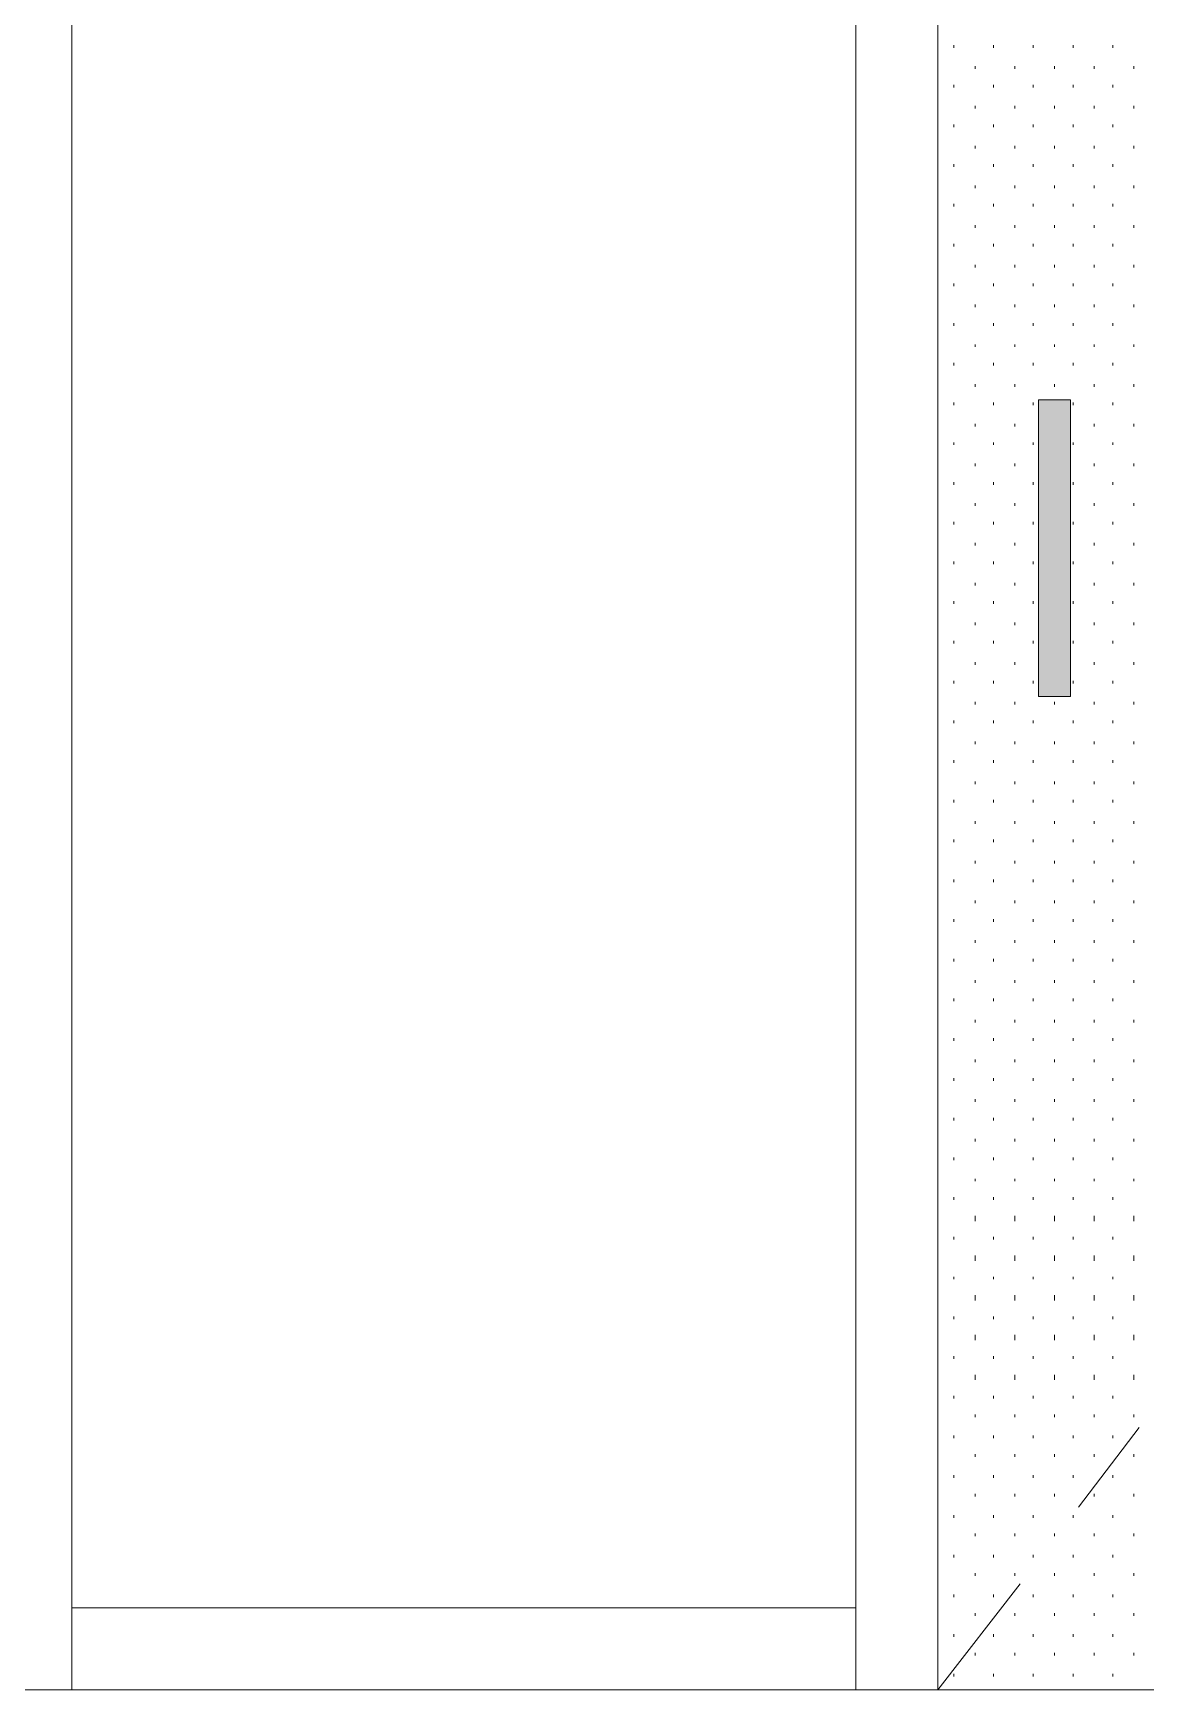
# Model space of a CAD drawing. Header units: inches. Extents: x -6061 to 13621, y -296 to 7483.
# Drawn here: x -5869.5 to -5835.8, y 607.5 to 657.6 of the extents above; entities that cross this region are included whole.
import ezdxf
from ezdxf.xclip import XClip

# ---------------------------------------------------------------- set-up
doc = ezdxf.new("R2010")
doc.units = ezdxf.units.IN
doc.header["$MEASUREMENT"] = 0
doc.header["$XCLIPFRAME"] = 0
doc.layers.get('0').update_dxf_attribs({"linetype": 'CONTINUOUS'})

# ---------------------------------------------------------------- blocks, each defined once
blk = doc.blocks.new('MF43512_5')
at = {"true_color": 0xffffff}
blk.add_hatch(color=7, dxfattribs=at).paths.add_polyline_path([(116.501, 477.986), (135.551, 477.986), (135.551, 527.431), (116.501, 527.431)])

msp = doc.modelspace()

# ---------------------------------------------------------------- linework, layer by layer
at = {"color": 7, "linetype": 'Continuous', "lineweight": 9, "true_color": 0x000007}
for p, q in [((-5868.32085, 607.4552), (-5868.32085, 703.48371)), ((-5844.61406, 703.48371), (-5844.61406, 607.4552)), ((-5842.13126, 607.4552), (-5842.13126, 703.48371)), ((-5868.32085, 701.0009), (-5868.32085, 609.93801)), ((-5844.61406, 609.93801), (-5844.61406, 701.0009)), ((-5842.13126, 701.0009), (-5842.13126, 607.4552)), ((-5839.08782, 646.45928), (-5839.08782, 637.48914)), ((-5838.12673, 646.45928), (-5839.08782, 646.45928)), ((-5838.12673, 637.48914), (-5838.12673, 646.45928)), ((-5839.08782, 637.48914), (-5838.12673, 637.48914)), ((-5837.88646, 612.98145), (-5836.04438, 615.38416)), ((-5842.13126, 607.4552), (-5839.64845, 610.65882)), ((-5868.32085, 609.93801), (-5844.61406, 609.93801)), ((-5868.32085, 607.4552), (-5868.32085, 609.93801)), ((-5844.61406, 609.93801), (-5868.32085, 609.93801)), ((-5844.61406, 609.93801), (-5844.61406, 607.4552)), ((-5868.32085, 607.4552), (-5870.88375, 607.4552)), ((-5870.88375, 607.4552), (-5868.32085, 607.4552)), ((-5868.32085, 607.4552), (-5844.61406, 607.4552)), ((-5844.61406, 607.4552), (-5868.32085, 607.4552)), ((-5842.13126, 607.4552), (-5844.61406, 607.4552)), ((-5844.61406, 607.4552), (-5842.13126, 607.4552)), ((-5806.09053, 607.4552), (-5842.13126, 607.4552))]:
    msp.add_line(p, q, dxfattribs=at)
at = {"color": 7, "linetype": 'Continuous', "lineweight": 9, "true_color": 0xffffff}
for p, q in [((-5841.65071, 657.11131), (-5841.65071, 657.1914)), ((-5840.44936, 657.11131), (-5840.44936, 657.1914)), ((-5839.248, 657.11131), (-5839.248, 657.1914)), ((-5838.04664, 657.11131), (-5838.04664, 657.1914)), ((-5836.84528, 657.11131), (-5836.84528, 657.1914)), ((-5841.00999, 656.47059), (-5841.00999, 656.55068)), ((-5839.80863, 656.47059), (-5839.80863, 656.55068)), ((-5838.60728, 656.47059), (-5838.60728, 656.55068)), ((-5837.40592, 656.47059), (-5837.40592, 656.55068)), ((-5836.20456, 656.47059), (-5836.20456, 656.55068)), ((-5841.65071, 655.90995), (-5841.65071, 655.99005)), ((-5840.44936, 655.90995), (-5840.44936, 655.99005)), ((-5839.248, 655.90995), (-5839.248, 655.99005)), ((-5838.04664, 655.90995), (-5838.04664, 655.99005)), ((-5836.84528, 655.90995), (-5836.84528, 655.99005)), ((-5841.00999, 655.26923), (-5841.00999, 655.34932)), ((-5839.80863, 655.26923), (-5839.80863, 655.34932)), ((-5838.60728, 655.26923), (-5838.60728, 655.34932)), ((-5837.40592, 655.26923), (-5837.40592, 655.34932)), ((-5836.20456, 655.26923), (-5836.20456, 655.34932)), ((-5841.65071, 654.7086), (-5841.65071, 654.78869)), ((-5840.44936, 654.7086), (-5840.44936, 654.78869)), ((-5839.248, 654.7086), (-5839.248, 654.78869)), ((-5838.04664, 654.7086), (-5838.04664, 654.78869)), ((-5836.84528, 654.7086), (-5836.84528, 654.78869)), ((-5841.00999, 654.06787), (-5841.00999, 654.14796)), ((-5839.80863, 654.06787), (-5839.80863, 654.14796)), ((-5838.60728, 654.06787), (-5838.60728, 654.14796)), ((-5837.40592, 654.06787), (-5837.40592, 654.14796)), ((-5836.20456, 654.06787), (-5836.20456, 654.14796)), ((-5841.65071, 653.50724), (-5841.65071, 653.58733)), ((-5840.44936, 653.50724), (-5840.44936, 653.58733)), ((-5839.248, 653.50724), (-5839.248, 653.58733)), ((-5838.04664, 653.50724), (-5838.04664, 653.58733)), ((-5836.84528, 653.50724), (-5836.84528, 653.58733)), ((-5841.00999, 652.86652), (-5841.00999, 652.94661)), ((-5839.80863, 652.86652), (-5839.80863, 652.94661)), ((-5838.60728, 652.86652), (-5838.60728, 652.94661)), ((-5837.40592, 652.86652), (-5837.40592, 652.94661)), ((-5836.20456, 652.86652), (-5836.20456, 652.94661)), ((-5841.65071, 652.30588), (-5841.65071, 652.38597)), ((-5840.44936, 652.30588), (-5840.44936, 652.38597)), ((-5839.248, 652.30588), (-5839.248, 652.38597)), ((-5838.04664, 652.30588), (-5838.04664, 652.38597)), ((-5836.84528, 652.30588), (-5836.84528, 652.38597)), ((-5841.00999, 651.66516), (-5841.00999, 651.74525)), ((-5839.80863, 651.66516), (-5839.80863, 651.74525)), ((-5838.60728, 651.66516), (-5838.60728, 651.74525)), ((-5837.40592, 651.66516), (-5837.40592, 651.74525)), ((-5836.20456, 651.66516), (-5836.20456, 651.74525)), ((-5841.65071, 651.10452), (-5841.65071, 651.18462)), ((-5840.44936, 651.10452), (-5840.44936, 651.18462)), ((-5839.248, 651.10452), (-5839.248, 651.18462)), ((-5838.04664, 651.10452), (-5838.04664, 651.18462)), ((-5836.84528, 651.10452), (-5836.84528, 651.18462)), ((-5841.00999, 650.4638), (-5841.00999, 650.54389)), ((-5839.80863, 650.4638), (-5839.80863, 650.54389)), ((-5838.60728, 650.4638), (-5838.60728, 650.54389)), ((-5837.40592, 650.4638), (-5837.40592, 650.54389)), ((-5836.20456, 650.4638), (-5836.20456, 650.54389)), ((-5841.65071, 649.90317), (-5841.65071, 649.98326)), ((-5840.44936, 649.90317), (-5840.44936, 649.98326)), ((-5839.248, 649.90317), (-5839.248, 649.98326)), ((-5838.04664, 649.90317), (-5838.04664, 649.98326)), ((-5836.84528, 649.90317), (-5836.84528, 649.98326)), ((-5841.00999, 649.26244), (-5841.00999, 649.34253)), ((-5839.80863, 649.26244), (-5839.80863, 649.34253)), ((-5838.60728, 649.26244), (-5838.60728, 649.34253)), ((-5837.40592, 649.26244), (-5837.40592, 649.34253)), ((-5836.20456, 649.26244), (-5836.20456, 649.34253)), ((-5841.65071, 648.70181), (-5841.65071, 648.7819)), ((-5840.44936, 648.70181), (-5840.44936, 648.7819)), ((-5839.248, 648.70181), (-5839.248, 648.7819)), ((-5838.04664, 648.70181), (-5838.04664, 648.7819)), ((-5836.84528, 648.70181), (-5836.84528, 648.7819)), ((-5841.00999, 648.06109), (-5841.00999, 648.14118)), ((-5839.80863, 648.06109), (-5839.80863, 648.14118)), ((-5838.60728, 648.06109), (-5838.60728, 648.14118)), ((-5837.40592, 648.06109), (-5837.40592, 648.14118)), ((-5836.20456, 648.06109), (-5836.20456, 648.14118)), ((-5841.65071, 647.50045), (-5841.65071, 647.58054)), ((-5840.44936, 647.50045), (-5840.44936, 647.58054)), ((-5839.248, 647.50045), (-5839.248, 647.58054)), ((-5838.04664, 647.50045), (-5838.04664, 647.58054)), ((-5836.84528, 647.50045), (-5836.84528, 647.58054)), ((-5841.00999, 646.85973), (-5841.00999, 646.93982)), ((-5839.80863, 646.85973), (-5839.80863, 646.93982)), ((-5838.60728, 646.85973), (-5838.60728, 646.93982)), ((-5837.40592, 646.85973), (-5837.40592, 646.93982)), ((-5836.20456, 646.85973), (-5836.20456, 646.93982)), ((-5841.65071, 646.29909), (-5841.65071, 646.37919)), ((-5840.44936, 646.29909), (-5840.44936, 646.37919)), ((-5839.248, 646.29909), (-5839.248, 646.37919)), ((-5838.04664, 646.29909), (-5838.04664, 646.37919)), ((-5836.84528, 646.29909), (-5836.84528, 646.37919)), ((-5841.00999, 645.65837), (-5841.00999, 645.73846)), ((-5839.80863, 645.65837), (-5839.80863, 645.73846)), ((-5837.40592, 645.65837), (-5837.40592, 645.73846)), ((-5836.20456, 645.65837), (-5836.20456, 645.73846)), ((-5841.65071, 645.09774), (-5841.65071, 645.17783)), ((-5840.44936, 645.09774), (-5840.44936, 645.17783)), ((-5839.248, 645.09774), (-5839.248, 645.17783)), ((-5838.04664, 645.09774), (-5838.04664, 645.17783)), ((-5836.84528, 645.09774), (-5836.84528, 645.17783)), ((-5841.00999, 644.45701), (-5841.00999, 644.5371)), ((-5839.80863, 644.45701), (-5839.80863, 644.5371)), ((-5837.40592, 644.45701), (-5837.40592, 644.5371)), ((-5836.20456, 644.45701), (-5836.20456, 644.5371)), ((-5841.65071, 643.89638), (-5841.65071, 643.97647)), ((-5840.44936, 643.89638), (-5840.44936, 643.97647)), ((-5839.248, 643.89638), (-5839.248, 643.97647)), ((-5838.04664, 643.89638), (-5838.04664, 643.97647)), ((-5836.84528, 643.89638), (-5836.84528, 643.97647)), ((-5841.00999, 643.25566), (-5841.00999, 643.33575)), ((-5839.80863, 643.25566), (-5839.80863, 643.33575)), ((-5837.40592, 643.25566), (-5837.40592, 643.33575)), ((-5836.20456, 643.25566), (-5836.20456, 643.33575)), ((-5841.65071, 642.69502), (-5841.65071, 642.77511)), ((-5840.44936, 642.69502), (-5840.44936, 642.77511)), ((-5839.248, 642.69502), (-5839.248, 642.77511)), ((-5838.04664, 642.69502), (-5838.04664, 642.77511)), ((-5836.84528, 642.69502), (-5836.84528, 642.77511)), ((-5841.00999, 642.0543), (-5841.00999, 642.13439)), ((-5839.80863, 642.0543), (-5839.80863, 642.13439)), ((-5837.40592, 642.0543), (-5837.40592, 642.13439)), ((-5836.20456, 642.0543), (-5836.20456, 642.13439)), ((-5841.65071, 641.49366), (-5841.65071, 641.57376)), ((-5840.44936, 641.49366), (-5840.44936, 641.57376)), ((-5839.248, 641.49366), (-5839.248, 641.57376)), ((-5838.04664, 641.49366), (-5838.04664, 641.57376)), ((-5836.84528, 641.49366), (-5836.84528, 641.57376)), ((-5841.00999, 640.85294), (-5841.00999, 640.93303)), ((-5839.80863, 640.85294), (-5839.80863, 640.93303)), ((-5837.40592, 640.85294), (-5837.40592, 640.93303)), ((-5836.20456, 640.85294), (-5836.20456, 640.93303)), ((-5841.65071, 640.29231), (-5841.65071, 640.3724)), ((-5840.44936, 640.29231), (-5840.44936, 640.3724)), ((-5839.248, 640.29231), (-5839.248, 640.3724)), ((-5838.04664, 640.29231), (-5838.04664, 640.3724)), ((-5836.84528, 640.29231), (-5836.84528, 640.3724)), ((-5841.00999, 639.65158), (-5841.00999, 639.73167)), ((-5839.80863, 639.65158), (-5839.80863, 639.73167)), ((-5837.40592, 639.65158), (-5837.40592, 639.73167)), ((-5836.20456, 639.65158), (-5836.20456, 639.73167)), ((-5841.65071, 639.09095), (-5841.65071, 639.17104)), ((-5840.44936, 639.09095), (-5840.44936, 639.17104)), ((-5839.248, 639.09095), (-5839.248, 639.17104)), ((-5838.04664, 639.09095), (-5838.04664, 639.17104)), ((-5836.84528, 639.09095), (-5836.84528, 639.17104)), ((-5841.00999, 638.45023), (-5841.00999, 638.53032)), ((-5839.80863, 638.45023), (-5839.80863, 638.53032)), ((-5837.40592, 638.45023), (-5837.40592, 638.53032)), ((-5836.20456, 638.45023), (-5836.20456, 638.53032)), ((-5841.65071, 637.88959), (-5841.65071, 637.96968)), ((-5840.44936, 637.88959), (-5840.44936, 637.96968)), ((-5839.248, 637.88959), (-5839.248, 637.96968)), ((-5838.04664, 637.88959), (-5838.04664, 637.96968)), ((-5836.84528, 637.88959), (-5836.84528, 637.96968)), ((-5841.00999, 637.24887), (-5841.00999, 637.32896)), ((-5839.80863, 637.24887), (-5839.80863, 637.32896)), ((-5838.60728, 637.24887), (-5838.60728, 637.32896)), ((-5837.40592, 637.24887), (-5837.40592, 637.32896)), ((-5836.20456, 637.24887), (-5836.20456, 637.32896)), ((-5841.65071, 636.68824), (-5841.65071, 636.76833)), ((-5840.44936, 636.68824), (-5840.44936, 636.76833)), ((-5839.248, 636.68824), (-5839.248, 636.76833)), ((-5838.04664, 636.68824), (-5838.04664, 636.76833)), ((-5836.84528, 636.68824), (-5836.84528, 636.76833)), ((-5841.00999, 636.04751), (-5841.00999, 636.1276)), ((-5839.80863, 636.04751), (-5839.80863, 636.1276)), ((-5838.60728, 636.04751), (-5838.60728, 636.1276)), ((-5837.40592, 636.04751), (-5837.40592, 636.1276)), ((-5836.20456, 636.04751), (-5836.20456, 636.1276)), ((-5841.65071, 635.48688), (-5841.65071, 635.56697)), ((-5840.44936, 635.48688), (-5840.44936, 635.56697)), ((-5839.248, 635.48688), (-5839.248, 635.56697)), ((-5838.04664, 635.48688), (-5838.04664, 635.56697)), ((-5836.84528, 635.48688), (-5836.84528, 635.56697)), ((-5841.00999, 634.84615), (-5841.00999, 634.92624)), ((-5839.80863, 634.84615), (-5839.80863, 634.92624)), ((-5838.60728, 634.84615), (-5838.60728, 634.92624)), ((-5837.40592, 634.84615), (-5837.40592, 634.92624)), ((-5836.20456, 634.84615), (-5836.20456, 634.92624)), ((-5841.65071, 634.28552), (-5841.65071, 634.36561)), ((-5840.44936, 634.28552), (-5840.44936, 634.36561)), ((-5839.248, 634.28552), (-5839.248, 634.36561)), ((-5838.04664, 634.28552), (-5838.04664, 634.36561)), ((-5836.84528, 634.28552), (-5836.84528, 634.36561)), ((-5841.00999, 633.6448), (-5841.00999, 633.72489)), ((-5839.80863, 633.6448), (-5839.80863, 633.72489)), ((-5838.60728, 633.6448), (-5838.60728, 633.72489)), ((-5837.40592, 633.6448), (-5837.40592, 633.72489)), ((-5836.20456, 633.6448), (-5836.20456, 633.72489)), ((-5841.65071, 633.08416), (-5841.65071, 633.16425)), ((-5840.44936, 633.08416), (-5840.44936, 633.16425)), ((-5839.248, 633.08416), (-5839.248, 633.16425)), ((-5838.04664, 633.08416), (-5838.04664, 633.16425)), ((-5836.84528, 633.08416), (-5836.84528, 633.16425)), ((-5841.00999, 632.44344), (-5841.00999, 632.52353)), ((-5839.80863, 632.44344), (-5839.80863, 632.52353)), ((-5838.60728, 632.44344), (-5838.60728, 632.52353)), ((-5837.40592, 632.44344), (-5837.40592, 632.52353)), ((-5836.20456, 632.44344), (-5836.20456, 632.52353)), ((-5841.65071, 631.88281), (-5841.65071, 631.9629)), ((-5840.44936, 631.88281), (-5840.44936, 631.9629)), ((-5839.248, 631.88281), (-5839.248, 631.9629)), ((-5838.04664, 631.88281), (-5838.04664, 631.9629)), ((-5836.84528, 631.88281), (-5836.84528, 631.9629)), ((-5841.00999, 631.24208), (-5841.00999, 631.32217)), ((-5839.80863, 631.24208), (-5839.80863, 631.32217)), ((-5838.60728, 631.24208), (-5838.60728, 631.32217)), ((-5837.40592, 631.24208), (-5837.40592, 631.32217)), ((-5836.20456, 631.24208), (-5836.20456, 631.32217)), ((-5841.65071, 630.68145), (-5841.65071, 630.76154)), ((-5840.44936, 630.68145), (-5840.44936, 630.76154)), ((-5839.248, 630.68145), (-5839.248, 630.76154)), ((-5838.04664, 630.68145), (-5838.04664, 630.76154)), ((-5836.84528, 630.68145), (-5836.84528, 630.76154)), ((-5841.00999, 630.04072), (-5841.00999, 630.12081)), ((-5839.80863, 630.04072), (-5839.80863, 630.12081)), ((-5838.60728, 630.04072), (-5838.60728, 630.12081)), ((-5837.40592, 630.04072), (-5837.40592, 630.12081)), ((-5836.20456, 630.04072), (-5836.20456, 630.12081)), ((-5841.65071, 629.48009), (-5841.65071, 629.56018)), ((-5840.44936, 629.48009), (-5840.44936, 629.56018)), ((-5839.248, 629.48009), (-5839.248, 629.56018)), ((-5838.04664, 629.48009), (-5838.04664, 629.56018)), ((-5836.84528, 629.48009), (-5836.84528, 629.56018)), ((-5841.00999, 628.83937), (-5841.00999, 628.91946)), ((-5839.80863, 628.83937), (-5839.80863, 628.91946)), ((-5838.60728, 628.83937), (-5838.60728, 628.91946)), ((-5837.40592, 628.83937), (-5837.40592, 628.91946)), ((-5836.20456, 628.83937), (-5836.20456, 628.91946)), ((-5841.65071, 628.27873), (-5841.65071, 628.35882)), ((-5840.44936, 628.27873), (-5840.44936, 628.35882)), ((-5839.248, 628.27873), (-5839.248, 628.35882)), ((-5838.04664, 628.27873), (-5838.04664, 628.35882)), ((-5836.84528, 628.27873), (-5836.84528, 628.35882)), ((-5841.00999, 627.63801), (-5841.00999, 627.7181)), ((-5839.80863, 627.63801), (-5839.80863, 627.7181)), ((-5838.60728, 627.63801), (-5838.60728, 627.7181)), ((-5837.40592, 627.63801), (-5837.40592, 627.7181)), ((-5836.20456, 627.63801), (-5836.20456, 627.7181)), ((-5841.65071, 627.07738), (-5841.65071, 627.15747)), ((-5840.44936, 627.07738), (-5840.44936, 627.15747)), ((-5839.248, 627.07738), (-5839.248, 627.15747)), ((-5838.04664, 627.07738), (-5838.04664, 627.15747)), ((-5836.84528, 627.07738), (-5836.84528, 627.15747)), ((-5841.00999, 626.43665), (-5841.00999, 626.51674)), ((-5839.80863, 626.43665), (-5839.80863, 626.51674)), ((-5838.60728, 626.43665), (-5838.60728, 626.51674)), ((-5837.40592, 626.43665), (-5837.40592, 626.51674)), ((-5836.20456, 626.43665), (-5836.20456, 626.51674)), ((-5841.65071, 625.87602), (-5841.65071, 625.95611)), ((-5840.44936, 625.87602), (-5840.44936, 625.95611)), ((-5839.248, 625.87602), (-5839.248, 625.95611)), ((-5838.04664, 625.87602), (-5838.04664, 625.95611)), ((-5836.84528, 625.87602), (-5836.84528, 625.95611)), ((-5841.00999, 625.23529), (-5841.00999, 625.31538)), ((-5839.80863, 625.23529), (-5839.80863, 625.31538)), ((-5838.60728, 625.23529), (-5838.60728, 625.31538)), ((-5837.40592, 625.23529), (-5837.40592, 625.31538)), ((-5836.20456, 625.23529), (-5836.20456, 625.31538)), ((-5841.65071, 624.67466), (-5841.65071, 624.75475)), ((-5840.44936, 624.67466), (-5840.44936, 624.75475)), ((-5839.248, 624.67466), (-5839.248, 624.75475)), ((-5838.04664, 624.67466), (-5838.04664, 624.75475)), ((-5836.84528, 624.67466), (-5836.84528, 624.75475)), ((-5841.00999, 624.03394), (-5841.00999, 624.11403)), ((-5839.80863, 624.03394), (-5839.80863, 624.11403)), ((-5838.60728, 624.03394), (-5838.60728, 624.11403)), ((-5837.40592, 624.03394), (-5837.40592, 624.11403)), ((-5836.20456, 624.03394), (-5836.20456, 624.11403)), ((-5841.65071, 623.4733), (-5841.65071, 623.55339)), ((-5840.44936, 623.4733), (-5840.44936, 623.55339)), ((-5839.248, 623.4733), (-5839.248, 623.55339)), ((-5838.04664, 623.4733), (-5838.04664, 623.55339)), ((-5836.84528, 623.4733), (-5836.84528, 623.55339)), ((-5841.00999, 622.83258), (-5841.00999, 622.91267)), ((-5839.80863, 622.83258), (-5839.80863, 622.91267)), ((-5838.60728, 622.83258), (-5838.60728, 622.91267)), ((-5837.40592, 622.83258), (-5837.40592, 622.91267)), ((-5836.20456, 622.83258), (-5836.20456, 622.91267)), ((-5841.65071, 622.27195), (-5841.65071, 622.35204)), ((-5840.44936, 622.27195), (-5840.44936, 622.35204)), ((-5839.248, 622.27195), (-5839.248, 622.35204)), ((-5838.04664, 622.27195), (-5838.04664, 622.35204)), ((-5836.84528, 622.27195), (-5836.84528, 622.35204)), ((-5841.00999, 621.63122), (-5841.00999, 621.7914)), ((-5839.80863, 621.63122), (-5839.80863, 621.7914)), ((-5838.60728, 621.63122), (-5838.60728, 621.7914)), ((-5837.40592, 621.63122), (-5837.40592, 621.7914)), ((-5836.20456, 621.63122), (-5836.20456, 621.7914)), ((-5841.65071, 621.07059), (-5841.65071, 621.15068)), ((-5840.44936, 621.07059), (-5840.44936, 621.15068)), ((-5839.248, 621.07059), (-5839.248, 621.15068)), ((-5838.04664, 621.07059), (-5838.04664, 621.15068)), ((-5836.84528, 621.07059), (-5836.84528, 621.15068)), ((-5841.00999, 620.42986), (-5841.00999, 620.59005)), ((-5839.80863, 620.42986), (-5839.80863, 620.59005)), ((-5838.60728, 620.42986), (-5838.60728, 620.59005)), ((-5837.40592, 620.42986), (-5837.40592, 620.59005)), ((-5836.20456, 620.42986), (-5836.20456, 620.59005)), ((-5841.65071, 619.86923), (-5841.65071, 619.94932)), ((-5840.44936, 619.86923), (-5840.44936, 619.94932)), ((-5839.248, 619.86923), (-5839.248, 619.94932)), ((-5838.04664, 619.86923), (-5838.04664, 619.94932)), ((-5836.84528, 619.86923), (-5836.84528, 619.94932)), ((-5841.00999, 619.22851), (-5841.00999, 619.38869)), ((-5839.80863, 619.22851), (-5839.80863, 619.38869)), ((-5838.60728, 619.22851), (-5838.60728, 619.38869)), ((-5837.40592, 619.22851), (-5837.40592, 619.38869)), ((-5836.20456, 619.22851), (-5836.20456, 619.38869)), ((-5841.65071, 618.66787), (-5841.65071, 618.74796)), ((-5840.44936, 618.66787), (-5840.44936, 618.74796)), ((-5839.248, 618.66787), (-5839.248, 618.74796)), ((-5838.04664, 618.66787), (-5838.04664, 618.74796)), ((-5836.84528, 618.66787), (-5836.84528, 618.74796)), ((-5841.00999, 618.02715), (-5841.00999, 618.18733)), ((-5839.80863, 618.02715), (-5839.80863, 618.18733)), ((-5838.60728, 618.02715), (-5838.60728, 618.18733)), ((-5837.40592, 618.02715), (-5837.40592, 618.18733)), ((-5836.20456, 618.02715), (-5836.20456, 618.18733)), ((-5841.65071, 617.46652), (-5841.65071, 617.54661)), ((-5840.44936, 617.46652), (-5840.44936, 617.54661)), ((-5839.248, 617.46652), (-5839.248, 617.54661)), ((-5838.04664, 617.46652), (-5838.04664, 617.54661)), ((-5836.84528, 617.46652), (-5836.84528, 617.54661)), ((-5841.00999, 616.82579), (-5841.00999, 616.98597)), ((-5839.80863, 616.82579), (-5839.80863, 616.98597)), ((-5838.60728, 616.82579), (-5838.60728, 616.98597)), ((-5837.40592, 616.82579), (-5837.40592, 616.98597)), ((-5836.20456, 616.82579), (-5836.20456, 616.98597)), ((-5841.65071, 616.26516), (-5841.65071, 616.34525)), ((-5840.44936, 616.26516), (-5840.44936, 616.34525)), ((-5839.248, 616.26516), (-5839.248, 616.34525)), ((-5838.04664, 616.26516), (-5838.04664, 616.34525)), ((-5836.84528, 616.26516), (-5836.84528, 616.34525)), ((-5841.00999, 615.70452), (-5841.00999, 615.78462)), ((-5839.80863, 615.70452), (-5839.80863, 615.78462)), ((-5838.60728, 615.70452), (-5838.60728, 615.78462)), ((-5837.40592, 615.70452), (-5837.40592, 615.78462)), ((-5836.20456, 615.70452), (-5836.20456, 615.78462)), ((-5841.65071, 615.0638), (-5841.65071, 615.14389)), ((-5840.44936, 615.0638), (-5840.44936, 615.14389)), ((-5839.248, 615.0638), (-5839.248, 615.14389)), ((-5838.04664, 615.0638), (-5838.04664, 615.14389)), ((-5836.84528, 615.0638), (-5836.84528, 615.14389)), ((-5841.00999, 614.50317), (-5841.00999, 614.58326)), ((-5839.80863, 614.50317), (-5839.80863, 614.58326)), ((-5838.60728, 614.50317), (-5838.60728, 614.58326)), ((-5837.40592, 614.50317), (-5837.40592, 614.58326)), ((-5836.20456, 614.50317), (-5836.20456, 614.58326)), ((-5841.65071, 613.86244), (-5841.65071, 613.94253)), ((-5840.44936, 613.86244), (-5840.44936, 613.94253)), ((-5839.248, 613.86244), (-5839.248, 613.94253)), ((-5838.04664, 613.86244), (-5838.04664, 613.94253)), ((-5836.84528, 613.86244), (-5836.84528, 613.94253)), ((-5841.00999, 613.30181), (-5841.00999, 613.3819)), ((-5839.80863, 613.30181), (-5839.80863, 613.3819)), ((-5838.60728, 613.30181), (-5838.60728, 613.3819)), ((-5837.40592, 613.30181), (-5837.40592, 613.3819)), ((-5836.20456, 613.30181), (-5836.20456, 613.3819)), ((-5841.65071, 612.66109), (-5841.65071, 612.74118)), ((-5840.44936, 612.66109), (-5840.44936, 612.74118)), ((-5839.248, 612.66109), (-5839.248, 612.74118)), ((-5838.04664, 612.66109), (-5838.04664, 612.74118)), ((-5836.84528, 612.66109), (-5836.84528, 612.74118)), ((-5841.00999, 612.10045), (-5841.00999, 612.18054)), ((-5839.80863, 612.10045), (-5839.80863, 612.18054)), ((-5838.60728, 612.10045), (-5838.60728, 612.18054)), ((-5837.40592, 612.10045), (-5837.40592, 612.18054)), ((-5836.20456, 612.10045), (-5836.20456, 612.18054)), ((-5841.65071, 611.45973), (-5841.65071, 611.53982)), ((-5840.44936, 611.45973), (-5840.44936, 611.53982)), ((-5839.248, 611.45973), (-5839.248, 611.53982)), ((-5838.04664, 611.45973), (-5838.04664, 611.53982)), ((-5836.84528, 611.45973), (-5836.84528, 611.53982)), ((-5841.00999, 610.89909), (-5841.00999, 610.97919)), ((-5839.80863, 610.89909), (-5839.80863, 610.97919)), ((-5838.60728, 610.89909), (-5838.60728, 610.97919)), ((-5837.40592, 610.89909), (-5837.40592, 610.97919)), ((-5836.20456, 610.89909), (-5836.20456, 610.97919)), ((-5841.65071, 610.25837), (-5841.65071, 610.33846)), ((-5840.44936, 610.25837), (-5840.44936, 610.33846)), ((-5839.248, 610.25837), (-5839.248, 610.33846)), ((-5838.04664, 610.25837), (-5838.04664, 610.33846)), ((-5836.84528, 610.25837), (-5836.84528, 610.33846)), ((-5841.00999, 609.69774), (-5841.00999, 609.77783)), ((-5839.80863, 609.69774), (-5839.80863, 609.77783)), ((-5838.60728, 609.69774), (-5838.60728, 609.77783)), ((-5837.40592, 609.69774), (-5837.40592, 609.77783)), ((-5836.20456, 609.69774), (-5836.20456, 609.77783)), ((-5841.65071, 609.05701), (-5841.65071, 609.1371)), ((-5840.44936, 609.05701), (-5840.44936, 609.1371)), ((-5839.248, 609.05701), (-5839.248, 609.1371)), ((-5838.04664, 609.05701), (-5838.04664, 609.1371)), ((-5836.84528, 609.05701), (-5836.84528, 609.1371)), ((-5841.00999, 608.49638), (-5841.00999, 608.57647)), ((-5839.80863, 608.49638), (-5839.80863, 608.57647)), ((-5838.60728, 608.49638), (-5838.60728, 608.57647)), ((-5837.40592, 608.49638), (-5837.40592, 608.57647)), ((-5836.20456, 608.49638), (-5836.20456, 608.57647)), ((-5841.65071, 607.85566), (-5841.65071, 607.93575)), ((-5840.44936, 607.85566), (-5840.44936, 607.93575)), ((-5839.248, 607.85566), (-5839.248, 607.93575)), ((-5838.04664, 607.85566), (-5838.04664, 607.93575)), ((-5836.84528, 607.85566), (-5836.84528, 607.93575))]:
    msp.add_line(p, q, dxfattribs=at)

# ---------------------------------------------------------------- block references
at = {"color": 7, "true_color": 0xffffff}
ref = msp.add_blockref('MF43512_5', (-6062.54031, -296.84661), dxfattribs=dict(at, xscale=1.8919015636469, yscale=1.8919015636469, zscale=1.8919015636469))
XClip(ref).set_block_clipping_path([(118.10999736, 493.860655628), (118.6179973487, 498.6019888554)])

doc.saveas('drawing.dxf')
